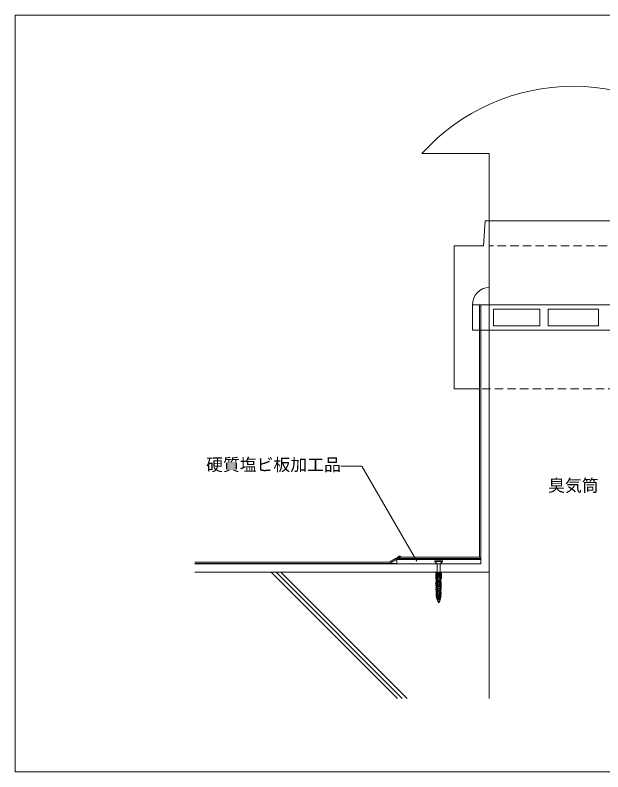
# Model space of a CAD drawing. Units: millimetres, scale not verified. Extents: x -675 to 675, y -471 to 460.
# Drawn here: x -675 to 23, y -440 to 460 of the extents above; entities that cross this region are included whole.
import ezdxf
from ezdxf.enums import TextEntityAlignment as Align

# ---------------------------------------------------------------- set-up
doc = ezdxf.new("R2010")
doc.units = ezdxf.units.MM
doc.header["$LTSCALE"] = 5
doc.linetypes.add('DASHED2', pattern=[3, 2, -1])
for name, color, linetype, lineweight in [('1-2_ハッチング', 5, 'Continuous', 18), ('1-4_リベットルーフ', 6, 'Continuous', 18), ('1-5_ＦＬ鋼板・ディスク', 5, 'Continuous', 18), ('1-6_アンカー類', 4, 'Continuous', 9), ('1-7_設備', 3, 'Continuous', 18), ('1-8_下地など', 3, 'Continuous', 18), ('1-A_元図・躯体', 7, 'Continuous', 18), ('1-C_アンカー類②', 4, 'Continuous', 9), ('E-E', 7, 'Continuous', 18), ('F-F', 7, 'Continuous', 18)]:
    doc.layers.add(name, color=color, linetype=linetype, lineweight=lineweight)
doc.styles.add('ＭＳ ゴシック', font='')
doc.styles.get('ＭＳ ゴシック').set_extended_font_data('MS Gothic')

msp = doc.modelspace()

# ---------------------------------------------------------------- linework, layer by layer
at = {"layer": '1-2_ハッチング'}
for p, q in [((-221.279, -186.056), (-218.596, -183.373)), ((-219.326, -183.723), (-221.275, -185.672)), ((-219.326, -183.723), (-221.275, -185.672)), ((-220.395, -186.056), (-217.694, -183.356)), ((-219.511, -186.056), (-218.103, -184.649)), ((-218.627, -186.056), (-218.103, -185.533)), ((-218.011, -184.556), (-217.063, -183.608)), ((-217.127, -184.556), (-216.585, -184.014))]:
    msp.add_line(p, q, dxfattribs=at)
msp.add_lwpolyline([(-221.993, -186.056), (-218.103, -186.056), (-218.103, -184.556), (-216.249, -184.556)], dxfattribs=at)
for centre, start, end in [((-222.558, -184.137), 286.4068, 309.9045), ((-222.558, -184.137), 286.4068, 309.9045), ((-218.103, -185.306), 22.02431, 127.68501), ((-218.103, -185.306), 22.02431, 127.68501)]:
    msp.add_arc(centre, 2, start, end, dxfattribs=at)
at = {"layer": '1-4_リベットルーフ'}
for p, q in [((-123.091, 115.444), (-123.091, -184.556)), ((-123.091, 115.444), (-121.591, 115.444)), ((-121.591, 115.444), (-121.591, -184.056)), ((-222.993, -186.324), (-229.859, -190.288)), ((-222.591, -187.824), (-229.457, -191.788)), ((-121.591, -186.056), (-221.993, -186.056)), ((-121.591, -187.556), (-221.591, -187.556)), ((-218.103, -186.056), (-123.591, -186.056)), ((-121.591, -186.056), (-121.591, -187.556)), ((-230.859, -190.556), (-461.591, -190.556)), ((-230.457, -192.056), (-461.591, -192.056))]:
    msp.add_line(p, q, dxfattribs=at)
at = {"layer": '1-4_リベットルーフ', "linetype": 'DASHED2'}
msp.add_line((-221.591, -192.056), (-461.591, -192.056), dxfattribs=at)
at = {"layer": '1-4_リベットルーフ'}
msp.add_lwpolyline([(-218.103, -186.056), (-218.103, -184.556), (-123.091, -184.556)], dxfattribs=at)
for centre, start, end in [((-221.993, -188.056), 90, 120), ((-221.591, -189.556), 90, 120), ((-123.591, -184.056), 270, 0), ((-230.859, -188.556), 270, 300), ((-230.457, -190.056), 270, 300)]:
    msp.add_arc(centre, 2, start, end, dxfattribs=at)
at = {"layer": '1-5_ＦＬ鋼板・ディスク'}
msp.add_lwpolyline([(-221.591, -192.556), (-121.591, -192.556), (-121.591, -187.556), (-221.591, -187.556)], close=True, dxfattribs=at)
at = {"layer": '1-6_アンカー類'}
for p, q in [((-176.091, -189.156), (-176.091, -189.896)), ((-167.091, -189.156), (-176.091, -189.156)), ((-173.724, -192.263), (-176.091, -189.896)), ((-169.751, -192.556), (-173.431, -192.556)), ((-173.431, -192.97), (-173.431, -204.156)), ((-169.458, -192.263), (-167.091, -189.896)), ((-170.342, -204.156), (-173.916, -205.268)), ((-169.993, -205.947), (-173.916, -207.168)), ((-169.262, -206.276), (-173.916, -207.168)), ((-173.189, -204.156), (-173.189, -205.041)), ((-173.189, -205.597), (-173.189, -206.941)), ((-169.993, -204.603), (-169.993, -205.947)), ((-169.262, -206.276), (-169.993, -205.947)), ((-169.993, -206.503), (-169.993, -207.846)), ((-169.262, -204.376), (-169.751, -204.156)), ((-169.993, -209.747), (-173.916, -210.968)), ((-169.262, -210.076), (-173.916, -210.968)), ((-169.993, -211.65), (-173.916, -212.87)), ((-169.262, -211.979), (-173.916, -212.87)), ((-169.993, -215.45), (-173.916, -216.67)), ((-169.262, -215.779), (-173.916, -216.67)), ((-169.989, -207.846), (-173.912, -209.066)), ((-169.258, -208.175), (-173.912, -209.066)), ((-169.989, -213.549), (-173.912, -214.769)), ((-169.258, -213.877), (-173.912, -214.769)), ((-173.189, -207.496), (-173.189, -208.841)), ((-173.189, -209.393), (-173.189, -210.741)), ((-173.189, -211.296), (-173.189, -212.644)), ((-173.189, -213.199), (-173.189, -214.544)), ((-173.189, -215.098), (-173.189, -216.444)), ((-169.993, -208.403), (-169.993, -209.747)), ((-169.262, -210.076), (-169.993, -209.747)), ((-169.993, -210.303), (-169.993, -211.65)), ((-169.262, -211.979), (-169.993, -211.65)), ((-169.993, -212.206), (-169.993, -213.549)), ((-169.993, -214.106), (-169.993, -215.45)), ((-169.262, -215.779), (-169.993, -215.45)), ((-169.258, -208.175), (-169.989, -207.846)), ((-169.258, -213.877), (-169.989, -213.549)), ((-169.993, -217.353), (-173.916, -218.573)), ((-169.262, -217.681), (-173.916, -218.573)), ((-169.993, -219.256), (-173.916, -220.476)), ((-169.262, -219.584), (-173.916, -220.476)), ((-169.993, -221.156), (-173.916, -222.376)), ((-169.262, -221.484), (-173.916, -222.376)), ((-169.993, -223.056), (-173.916, -224.276)), ((-169.262, -223.384), (-173.916, -224.276)), ((-169.989, -224.954), (-173.912, -226.175)), ((-173.189, -216.999), (-173.189, -218.347)), ((-173.189, -218.902), (-173.189, -220.25)), ((-173.189, -220.805), (-173.189, -222.15)), ((-173.189, -222.705), (-173.189, -224.05)), ((-173.189, -224.605), (-173.189, -225.95)), ((-169.993, -216.006), (-169.993, -217.353)), ((-169.262, -217.681), (-169.993, -217.353)), ((-169.993, -217.909), (-169.993, -219.256)), ((-169.262, -219.584), (-169.993, -219.256)), ((-169.993, -219.812), (-169.993, -221.156)), ((-169.262, -221.484), (-169.993, -221.156)), ((-169.993, -221.712), (-169.993, -223.056)), ((-169.262, -223.384), (-169.993, -223.056)), ((-169.993, -223.611), (-169.993, -224.956)), ((-169.258, -225.283), (-169.989, -224.954)), ((-169.993, -226.855), (-173.916, -228.076)), ((-169.262, -227.184), (-173.916, -228.076)), ((-169.993, -228.755), (-173.916, -229.976)), ((-169.262, -229.084), (-173.916, -229.976)), ((-169.993, -230.655), (-173.916, -231.876)), ((-169.262, -230.984), (-173.916, -231.876)), ((-169.993, -232.555), (-173.916, -233.776)), ((-169.262, -232.884), (-173.916, -233.776)), ((-169.258, -225.283), (-173.912, -226.175)), ((-173.189, -226.502), (-173.189, -227.85)), ((-173.189, -228.405), (-173.189, -229.75)), ((-173.189, -230.305), (-173.189, -231.65)), ((-173.189, -232.205), (-173.189, -233.55)), ((-169.993, -225.511), (-169.993, -226.855)), ((-169.262, -227.184), (-169.993, -226.855)), ((-169.993, -227.411), (-169.993, -228.755)), ((-169.262, -229.084), (-169.993, -228.755)), ((-169.993, -229.311), (-169.993, -230.655)), ((-169.262, -230.984), (-169.993, -230.655)), ((-169.993, -231.211), (-169.993, -232.555)), ((-169.262, -232.884), (-169.993, -232.555)), ((-169.993, -233.111), (-169.993, -234.083)), ((-170.007, -234.455), (-173.677, -235.627)), ((-169.945, -236.689), (-172.987, -237.272)), ((-169.276, -234.784), (-170.007, -234.455))]:
    msp.add_line(p, q, dxfattribs=at)
for points in [[(-167.091, -189.156), (-167.091, -189.896), (-176.091, -189.896)], [(-169.751, -192.97), (-169.751, -204.156), (-173.431, -204.156)], [(-173.916, -207.168), (-173.189, -207.496), (-169.262, -206.276)], [(-173.916, -210.968), (-173.189, -211.296), (-169.262, -210.076)], [(-173.916, -212.87), (-173.189, -213.199), (-169.262, -211.979)], [(-173.916, -216.67), (-173.189, -216.999), (-169.262, -215.779)], [(-173.912, -209.066), (-173.185, -209.395), (-169.258, -208.175)], [(-173.912, -214.769), (-173.185, -215.098), (-169.258, -213.877)], [(-173.916, -218.573), (-173.189, -218.902), (-169.262, -217.681)], [(-173.916, -220.476), (-173.189, -220.805), (-169.262, -219.584)], [(-173.916, -222.376), (-173.189, -222.705), (-169.262, -221.484)], [(-173.916, -224.276), (-173.189, -224.605), (-169.262, -223.384)], [(-173.916, -228.076), (-173.189, -228.405), (-169.262, -227.184)], [(-173.916, -229.976), (-173.189, -230.305), (-169.262, -229.084)], [(-173.916, -231.876), (-173.189, -232.205), (-169.262, -230.984)], [(-173.916, -233.776), (-173.188, -234.105), (-169.262, -232.884)], [(-173.912, -226.175), (-173.185, -226.504), (-169.258, -225.283)], [(-170.315, -236.36), (-172.987, -237.272), (-172.422, -237.635)], [(-172.422, -237.635), (-169.945, -236.689), (-170.315, -236.36)]]:
    msp.add_lwpolyline(points, dxfattribs=at)
for points in [[(-169.262, -204.376), (-173.916, -205.268), (-173.189, -205.597)], [(-172.955, -235.954), (-169.276, -234.784), (-173.677, -235.627)]]:
    msp.add_lwpolyline(points, close=True, dxfattribs=at)
for centre, radius, start, end in [((-174.431, -192.97), 1, 360, 45), ((-168.751, -192.97), 1, 135, 180), ((-163.808, -233.916), 9.383, 181.1526, 189.30247), ((-163.808, -233.916), 9.383, 192.55761, 200.13326), ((-163.808, -233.916), 9.383, 203.35211, 213.95053), ((-179.374, -233.916), 9.383, 326.04947, 341.51092), ((-179.374, -233.916), 9.383, 344.90057, 353.16462), ((-179.374, -233.916), 9.383, 356.70432, 358.98114)]:
    msp.add_arc(centre, radius, start, end, dxfattribs=at)
at = {"layer": '1-7_設備'}
for p, q in [((-111.591, 295.444), (-191.591, 295.444)), ((-111.591, 215.444), (-111.591, 295.444)), ((-118.591, 185.444), (-116.591, 215.444)), ((93.409, 215.444), (-116.591, 215.444)), ((-111.591, 115.444), (-111.591, 215.444)), ((-153.091, 185.444), (-153.091, 15.444)), ((-118.591, 185.444), (-153.091, 185.444)), ((-123.091, 15.444), (-153.091, 15.444))]:
    msp.add_line(p, q, dxfattribs=at)
at = {"layer": '1-7_設備', "linetype": 'DASHED2'}
for p, q in [((88.409, 185.444), (-111.591, 185.444)), ((99.909, 15.444), (-123.091, 15.444))]:
    msp.add_line(p, q, dxfattribs=at)
at = {"layer": '1-7_設備'}
for points in [[(-131.591, 115.444), (108.409, 115.444), (108.409, 85.444), (-131.591, 85.444)], [(-106.591, 90.444), (-51.591, 90.444), (-51.591, 110.444), (-106.591, 110.444)], [(-41.591, 90.444), (18.409, 90.444), (18.409, 110.444), (-41.591, 110.444)]]:
    msp.add_lwpolyline(points, close=True, dxfattribs=at)
for centre, radius, start, end in [((-11.591, 132.944), 242.5, 42.07502, 137.92498), ((-110.966, 115.553), 20.625, 91.73569, 180.30288)]:
    msp.add_arc(centre, radius, start, end, dxfattribs=at)
at = {"layer": '1-8_下地など'}
for p, q in [((-121.591, 115.444), (-121.591, -192.556)), ((-111.591, 115.444), (-121.591, 115.444)), ((-121.591, -192.556), (-461.591, -192.556))]:
    msp.add_line(p, q, dxfattribs=at)
msp.add_lwpolyline([(-111.591, 115.444), (-111.591, -202.556), (-461.591, -202.556)], dxfattribs=at)
at = {"layer": '1-A_元図・躯体'}
for p, q in [((-111.591, 115.444), (-111.591, -352.556)), ((88.409, 115.444), (-111.591, 115.444)), ((-111.591, -202.556), (-461.591, -202.556)), ((-220.642, -352.556), (-370.642, -202.556)), ((-214.985, -352.556), (-364.985, -202.556)), ((-209.328, -352.556), (-359.328, -202.556))]:
    msp.add_line(p, q, dxfattribs=at)
at = {"layer": '1-C_アンカー類②'}
for p, q in [((-175.516, -203.006), (-175.516, -202.556)), ((-168.166, -202.556), (-175.516, -202.556)), ((-168.166, -203.006), (-175.516, -203.006)), ((-174.731, -203.856), (-175.516, -203.006)), ((-174.631, -203.856), (-175.231, -204.356)), ((-175.231, -209.556), (-175.231, -204.356)), ((-168.951, -203.856), (-174.731, -203.856)), ((-168.951, -204.556), (-174.731, -204.556)), ((-174.731, -211.756), (-174.731, -204.556)), ((-168.951, -205.656), (-174.731, -205.656)), ((-173.841, -206.356), (-174.731, -206.356)), ((-173.813, -206.856), (-174.731, -206.856)), ((-174.631, -204.556), (-174.631, -203.856)), ((-173.841, -211.756), (-173.841, -205.656)), ((-172.091, -204.556), (-172.091, -203.856)), ((-172.091, -204.556), (-171.841, -204.356)), ((-171.591, -204.556), (-171.841, -204.356)), ((-171.591, -204.556), (-171.591, -203.856)), ((-170.491, -206.161), (-170.491, -205.656)), ((-170.191, -206.161), (-170.191, -205.656)), ((-169.841, -211.756), (-169.841, -205.656)), ((-168.951, -206.356), (-169.841, -206.356)), ((-168.951, -206.856), (-169.841, -206.856)), ((-168.451, -204.356), (-169.051, -203.856)), ((-169.051, -204.556), (-169.051, -203.856)), ((-168.951, -203.856), (-168.166, -203.006)), ((-168.951, -211.756), (-168.951, -204.556)), ((-168.451, -209.556), (-168.451, -204.356)), ((-168.166, -203.006), (-168.166, -202.556)), ((-174.731, -211.456), (-175.231, -209.556)), ((-175.066, -217.256), (-175.066, -215.556)), ((-173.982, -215.556), (-175.066, -215.556)), ((-173.96, -214.956), (-175.004, -214.956)), ((-173.937, -214.356), (-174.951, -214.356)), ((-174.904, -215.556), (-174.569, -211.756)), ((-173.915, -213.756), (-174.899, -213.756)), ((-173.893, -213.156), (-174.846, -213.156)), ((-173.87, -212.556), (-174.793, -212.556)), ((-173.848, -211.956), (-174.74, -211.956)), ((-173.841, -207.356), (-174.731, -207.356)), ((-173.841, -207.856), (-174.731, -207.856)), ((-173.841, -208.356), (-174.731, -208.356)), ((-173.841, -208.856), (-174.731, -208.856)), ((-173.841, -209.356), (-174.731, -209.356)), ((-173.841, -209.956), (-174.731, -209.956)), ((-173.841, -211.756), (-174.731, -211.756)), ((-173.991, -217.256), (-173.982, -215.547)), ((-173.982, -215.556), (-173.841, -211.756)), ((-173.491, -210.256), (-173.491, -209.351)), ((-173.191, -210.256), (-173.491, -210.256)), ((-173.491, -211.661), (-173.491, -210.756)), ((-173.191, -210.756), (-173.491, -210.756)), ((-173.191, -210.256), (-173.191, -209.351)), ((-173.191, -211.661), (-173.191, -210.756)), ((-172.896, -208.259), (-170.948, -207.001)), ((-172.896, -212.753), (-170.948, -214.011)), ((-172.733, -208.511), (-170.785, -207.253)), ((-172.733, -212.501), (-170.785, -213.759)), ((-170.491, -217.161), (-170.491, -214.851)), ((-170.191, -217.161), (-170.191, -214.851)), ((-168.951, -207.356), (-169.841, -207.356)), ((-168.951, -207.856), (-169.841, -207.856)), ((-168.951, -208.356), (-169.841, -208.356)), ((-168.951, -208.856), (-169.841, -208.856)), ((-168.951, -209.356), (-169.841, -209.356)), ((-168.951, -209.956), (-169.841, -209.956)), ((-168.951, -211.756), (-169.841, -211.756)), ((-169.7, -215.559), (-169.841, -211.756)), ((-168.942, -211.956), (-169.84, -211.956)), ((-168.889, -212.556), (-169.811, -212.556)), ((-168.836, -213.156), (-169.789, -213.156)), ((-168.783, -213.756), (-169.767, -213.756)), ((-168.73, -214.356), (-169.744, -214.356)), ((-168.677, -214.956), (-169.722, -214.956)), ((-168.616, -215.556), (-169.7, -215.556)), ((-169.691, -217.256), (-169.7, -215.559)), ((-168.777, -215.556), (-169.112, -211.756)), ((-168.451, -209.556), (-168.951, -211.456)), ((-168.616, -217.256), (-168.616, -215.556)), ((-173.991, -217.256), (-175.066, -217.256)), ((-173.981, -217.656), (-175.047, -217.656)), ((-173.966, -218.256), (-175.032, -218.256)), ((-173.951, -218.856), (-175.017, -218.856)), ((-173.936, -219.456), (-175.002, -219.456)), ((-173.921, -220.056), (-174.987, -220.056)), ((-173.906, -220.656), (-174.972, -220.656)), ((-173.891, -221.256), (-174.966, -221.256)), ((-173.877, -223.256), (-174.905, -223.256)), ((-174.804, -221.256), (-174.904, -217.256)), ((-173.854, -223.756), (-174.896, -223.756)), ((-173.808, -224.356), (-174.885, -224.356)), ((-173.785, -224.956), (-174.874, -224.956)), ((-174.591, -226.756), (-174.766, -222.956)), ((-173.891, -221.256), (-173.991, -217.256)), ((-173.716, -226.756), (-173.891, -222.956)), ((-173.491, -222.661), (-173.491, -220.351)), ((-173.191, -222.661), (-173.191, -220.351)), ((-172.896, -219.259), (-170.948, -218.001)), ((-172.896, -223.753), (-171.148, -224.882)), ((-172.733, -219.511), (-170.785, -218.253)), ((-172.733, -223.501), (-170.985, -224.63)), ((-169.966, -226.756), (-169.791, -222.956)), ((-168.815, -224.956), (-169.897, -224.956)), ((-168.801, -224.356), (-169.874, -224.356)), ((-168.788, -223.756), (-169.828, -223.756)), ((-168.776, -223.256), (-169.813, -223.256)), ((-169.791, -221.256), (-169.691, -217.256)), ((-168.716, -221.256), (-169.791, -221.256)), ((-168.754, -222.956), (-169.791, -222.956)), ((-168.709, -220.656), (-169.776, -220.656)), ((-168.679, -219.456), (-169.746, -219.456)), ((-168.694, -220.056), (-169.745, -220.056)), ((-168.664, -218.856), (-169.731, -218.856)), ((-168.649, -218.256), (-169.716, -218.256)), ((-168.634, -217.656), (-169.701, -217.656)), ((-168.616, -217.256), (-169.691, -217.256)), ((-169.091, -226.756), (-169.004, -222.956)), ((-168.877, -221.256), (-168.777, -217.256)), ((-168.754, -222.956), (-168.716, -221.256)), ((-173.762, -225.556), (-174.863, -225.556)), ((-173.739, -226.156), (-174.852, -226.156)), ((-174.841, -228.556), (-174.841, -226.756)), ((-173.716, -226.756), (-174.841, -226.756)), ((-173.716, -228.556), (-174.841, -228.556)), ((-173.941, -234.556), (-174.841, -231.156)), ((-173.716, -231.156), (-174.841, -231.156)), ((-173.716, -229.106), (-174.766, -229.106)), ((-173.716, -229.606), (-174.766, -229.606)), ((-173.716, -230.106), (-174.766, -230.106)), ((-173.716, -230.606), (-174.766, -230.606)), ((-174.591, -231.156), (-174.591, -228.556)), ((-173.716, -231.156), (-173.716, -228.556)), ((-173.341, -229.453), (-173.341, -229.636)), ((-173.341, -231.753), (-173.341, -231.936)), ((-171.841, -231.256), (-173.251, -229.422)), ((-171.841, -233.556), (-173.251, -231.722)), ((-171.841, -231.756), (-173.237, -229.941)), ((-171.841, -234.056), (-173.237, -232.241)), ((-171.991, -230.556), (-171.991, -230.382)), ((-171.691, -230.556), (-171.991, -230.556)), ((-171.841, -231.256), (-170.43, -229.422)), ((-171.841, -231.756), (-170.444, -229.941)), ((-171.841, -233.556), (-170.43, -231.722)), ((-171.841, -234.056), (-170.444, -232.241)), ((-171.691, -230.556), (-171.691, -230.382)), ((-171.396, -229.29), (-171.148, -229.13)), ((-171.233, -229.542), (-170.985, -229.382)), ((-170.691, -228.29), (-170.691, -225.722)), ((-170.391, -228.29), (-170.391, -225.722)), ((-170.341, -229.453), (-170.341, -229.636)), ((-170.341, -231.753), (-170.341, -231.936)), ((-168.841, -226.756), (-169.966, -226.756)), ((-169.966, -231.156), (-169.966, -228.556)), ((-168.841, -228.556), (-169.966, -228.556)), ((-168.916, -229.106), (-169.966, -229.106)), ((-168.916, -229.606), (-169.966, -229.606)), ((-168.916, -230.106), (-169.966, -230.106)), ((-168.916, -230.606), (-169.966, -230.606)), ((-168.842, -231.156), (-169.966, -231.156)), ((-168.842, -226.156), (-169.943, -226.156)), ((-168.828, -225.556), (-169.92, -225.556)), ((-169.741, -234.556), (-168.841, -231.156)), ((-169.091, -231.156), (-169.091, -228.556)), ((-168.841, -228.556), (-168.841, -226.756)), ((-169.741, -234.556), (-173.941, -234.556))]:
    msp.add_line(p, q, dxfattribs=at)
for points in [[(-171.591, -203.856), (-171.841, -204.356), (-172.091, -203.856)], [(-173.891, -222.956), (-174.927, -222.956), (-174.966, -221.256)]]:
    msp.add_lwpolyline(points, dxfattribs=at)
for centre, radius, start, end in [((-171.491, -206.161), 1, 302.8584, 0), ((-171.491, -206.161), 1.3, 302.8584, 0), ((-172.191, -209.351), 1.3, 122.8584, 180), ((-172.191, -211.661), 1.3, 180, 237.1416), ((-172.191, -209.351), 1, 122.8584, 180), ((-172.191, -211.661), 1, 180, 237.1416), ((-171.491, -214.851), 1, 360, 57.1416), ((-171.491, -214.851), 1.3, 0, 57.1416), ((-172.191, -220.351), 1.3, 122.8584, 180), ((-172.191, -222.661), 1.3, 180, 237.1416), ((-172.191, -220.351), 1, 122.8584, 180), ((-172.191, -222.661), 1, 180, 237.1416), ((-171.691, -225.722), 1, 360, 57.1416), ((-171.691, -225.722), 1.3, 0, 57.1416), ((-171.491, -217.161), 1, 302.8584, 0), ((-171.491, -217.161), 1.3, 302.8584, 0), ((-173.291, -229.453), 0.05, 37.56859, 180), ((-172.841, -229.636), 0.5, 180, 217.56859), ((-173.291, -231.753), 0.05, 37.56859, 180), ((-172.841, -231.936), 0.5, 180, 217.56859), ((-170.691, -230.382), 1.3, 122.8584, 180), ((-170.691, -230.382), 1, 122.8584, 180), ((-171.691, -228.29), 1, 302.8584, 0), ((-171.691, -228.29), 1.3, 302.8584, 0), ((-170.841, -229.636), 0.5, 322.43141, 0), ((-170.841, -231.936), 0.5, 322.43141, 0), ((-170.391, -229.453), 0.05, 0, 142.43141), ((-170.391, -231.753), 0.05, 0, 142.43141)]:
    msp.add_arc(centre, radius, start, end, dxfattribs=at)
at = {"layer": 'E-E'}
for q in [(-288.018, -76.382), (-197.698, -189.519)]:
    msp.add_line((-263.018, -76.382), q, dxfattribs=at)
at = {"layer": 'F-F'}
msp.add_line((-675, 460), (-675, -440), dxfattribs=at)
msp.add_lwpolyline([(-675, 460), (675, 460), (675, -440), (-675, -440)], dxfattribs=at)

# ---------------------------------------------------------------- texts
at = {"layer": 'E-E', "style": 'ＭＳ ゴシック'}
for s, p in [('硬質塩ビ板加工品', (-448.018, -86.382)), ('臭気筒', (-41.591, -111.095))]:
    msp.add_text(s, height=14.66, dxfattribs=at).set_placement(p, align=Align.BOTTOM_LEFT)

doc.saveas('drawing.dxf')
